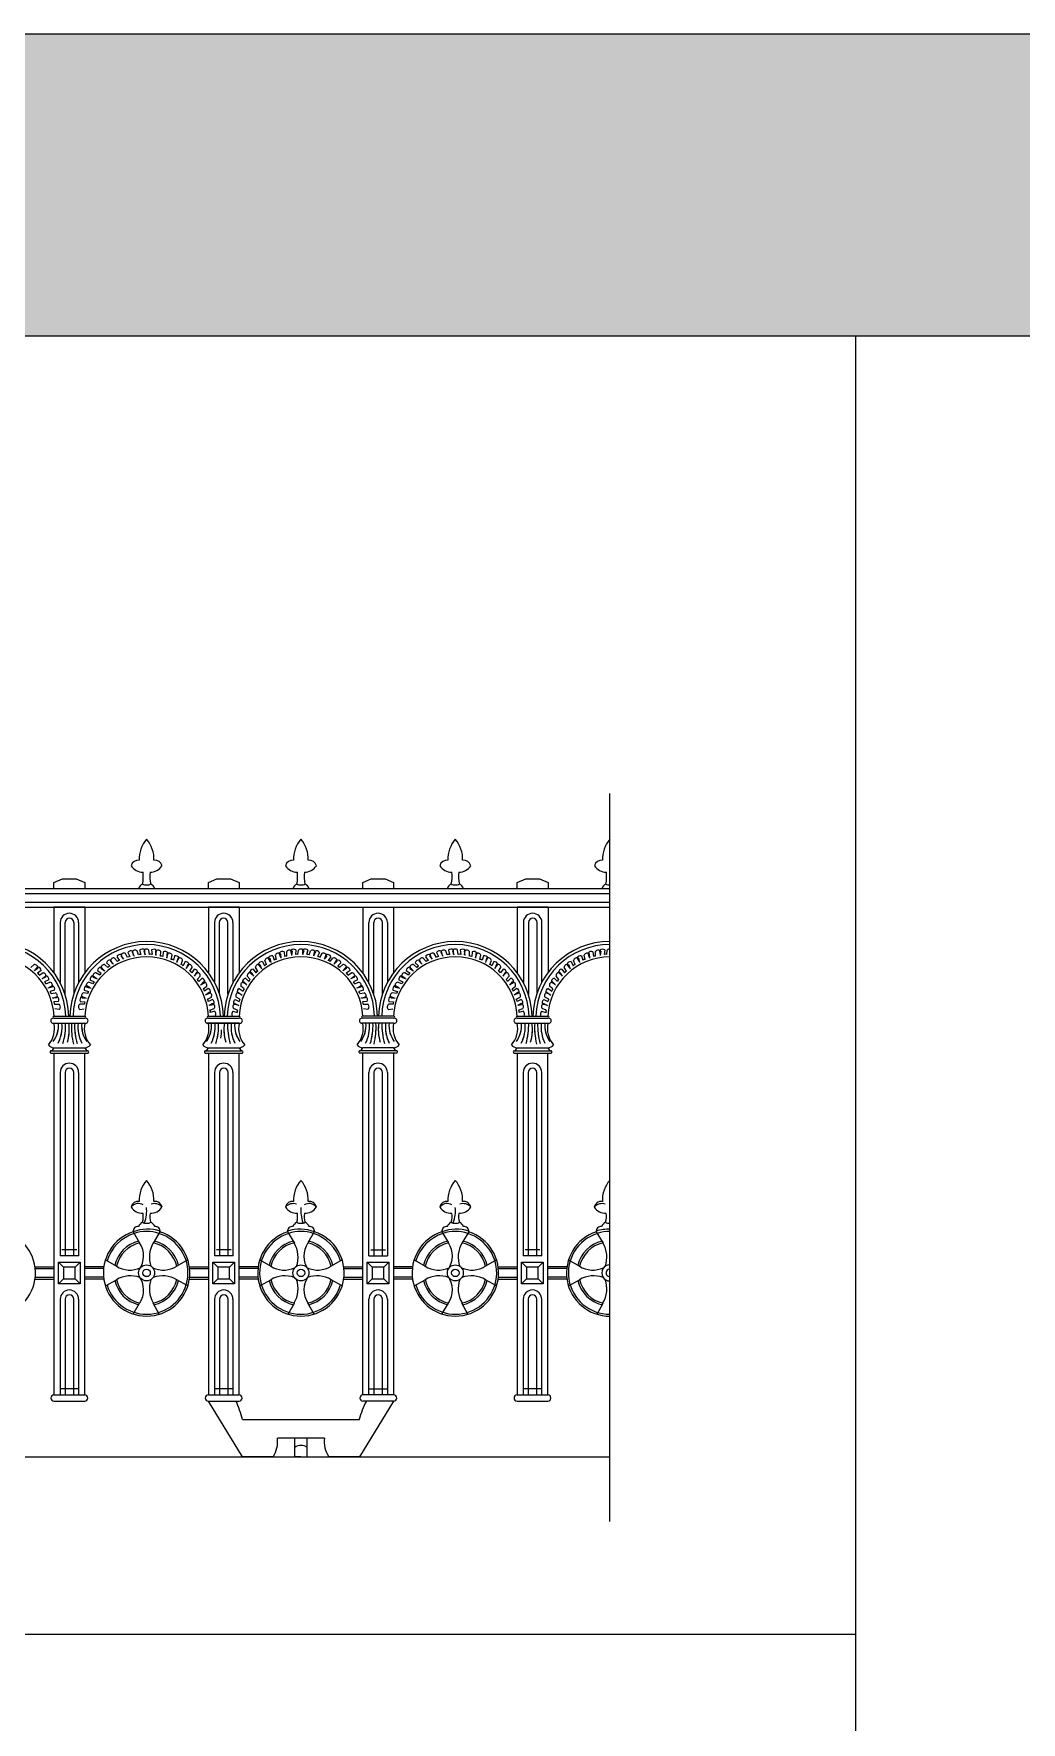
# Model space of a CAD drawing. Extents: x 12262 to 40734, y 30451 to 49613.
# Drawn here: x 33349 to 35748, y 45511 to 49613 of the extents above; entities that cross this region are included whole.
import ezdxf

# ---------------------------------------------------------------- set-up
doc = ezdxf.new("R2010")
doc.units = 0
doc.header["$LTSCALE"] = 0.85
doc.header["$MEASUREMENT"] = 0
doc.layers.get('0').update_dxf_attribs({"linetype": 'CONTINUOUS'})
doc.layers.add('www.cad-blocks.net', color=7, linetype='CONTINUOUS')

# ---------------------------------------------------------------- blocks, each defined once
blk = doc.blocks.new('A$C4E7D189E')
for p, q in [((1652.8, 0), (1652.8, 884.2)), ((977.5, 776.3), (987.9, 780.6)), ((987.9, 780.6), (1004.6, 780.6)), ((1004.6, 780.6), (1015, 776.3)), ((1165, 776.3), (1175.4, 780.6)), ((1175.4, 780.6), (1192.1, 780.6)), ((1192.1, 780.6), (1202.5, 776.3)), ((1352.5, 776.3), (1362.9, 780.6)), ((1362.9, 780.6), (1379.6, 780.6)), ((1379.6, 780.6), (1390, 776.3)), ((1540.1, 776.3), (1550.5, 780.6)), ((1550.5, 780.6), (1567.2, 780.6)), ((1567.2, 780.6), (1577.6, 776.3)), ((40, 768.8), (1652.8, 768.8)), ((40, 762.8), (1652.8, 762.8)), ((977.5, 768.8), (977.5, 776.3)), ((1015, 776.3), (1015, 768.8)), ((1165, 768.8), (1165, 776.3)), ((1202.5, 776.3), (1202.5, 768.8)), ((1352.5, 768.8), (1352.5, 776.3)), ((1390, 776.3), (1390, 768.8)), ((1540.1, 768.8), (1540.1, 776.3)), ((1577.6, 776.3), (1577.6, 768.8)), ((40, 752.3), (1652.8, 752.3)), ((40, 746.3), (1652.8, 746.3)), ((1015, 746.3), (977.5, 746.3)), ((977.5, 746.3), (977.5, 666.6)), ((1015, 746.3), (1015, 666.6)), ((1165, 746.3), (1202.5, 746.3)), ((1202.5, 746.3), (1165, 746.3)), ((1165, 746.3), (1165, 666.8)), ((1202.5, 746.3), (1202.5, 746.2)), ((1202.5, 746.2), (1202.5, 666.8)), ((1352.5, 746.3), (1352.5, 666.6)), ((1352.5, 746.3), (1390, 746.3)), ((1390, 746.3), (1390, 666.6)), ((1577.6, 746.3), (1540.1, 746.3)), ((1540.1, 746.3), (1540.1, 666.6)), ((1577.6, 746.3), (1577.6, 666.6)), ((985, 727.6), (985, 654.6)), ((991.1, 640.4), (991.1, 727.6)), ((1001.6, 727.6), (1001.6, 641.4)), ((1007.5, 654.6), (1007.5, 727.6)), ((1172.5, 727.6), (1172.5, 654.9)), ((1178.2, 727.6), (1178.2, 641.8)), ((1188.7, 640.4), (1188.7, 727.6)), ((1195, 654.6), (1195, 727.6)), ((1360, 654.6), (1360, 727.6)), ((1365.8, 640.4), (1365.8, 727.6)), ((1376.3, 727.6), (1376.3, 640)), ((1382.5, 727.6), (1382.5, 654.6)), ((1547.6, 727.6), (1547.6, 654.6)), ((1553.8, 727.6), (1553.8, 640)), ((1564.3, 640.4), (1564.3, 727.6)), ((1570.1, 654.6), (1570.1, 727.6)), ((1041.3, 678.7), (1045.3, 674.8)), ((1046, 680.5), (1049.9, 676.9)), ((1049, 677.6), (1046.3, 682.3)), ((1054.5, 680.2), (1051.1, 684.3)), ((1053.8, 686.1), (1057, 681.6)), ((1058.7, 687.1), (1061.9, 682.9)), ((1061.2, 683.7), (1059.3, 688.8)), ((1067, 685.3), (1064.4, 690)), ((1067.3, 691.3), (1069.7, 686.2)), ((1072.3, 691.4), (1074.7, 686.7)), ((1074.2, 687.6), (1073.2, 692.9)), ((1080.2, 688.2), (1078.4, 693.2)), ((1081.5, 694), (1083, 688.6)), ((1086.5, 693.3), (1088.1, 688.2)), ((1087.7, 689.2), (1087.7, 694.6)), ((1093.6, 688.7), (1092.8, 694)), ((1096, 694.3), (1096.6, 688.7)), ((1100.8, 692.6), (1101.4, 687.4)), ((1101.2, 688.4), (1102.2, 693.8)), ((1107, 686.9), (1107.1, 692.3)), ((1110.3, 692), (1109.9, 686.4)), ((1114.4, 685.3), (1116.3, 690.4)), ((1114.7, 689.5), (1114.5, 684.2)), ((1119.9, 682.8), (1120.9, 688.1)), ((1124, 687.2), (1122.6, 681.8)), ((1127.9, 684.1), (1126.8, 678.9)), ((1126.9, 680), (1129.6, 684.7)), ((1131.9, 676.6), (1133.8, 681.5)), ((1136.7, 680.2), (1134.4, 675.1)), ((1230.8, 680.2), (1233.1, 675.1)), ((1235.6, 676.6), (1233.7, 681.5)), ((1240.5, 680), (1237.8, 684.7)), ((1239.5, 684.1), (1240.7, 678.9)), ((1243.4, 687.2), (1244.8, 681.8)), ((1247.6, 682.8), (1246.5, 688.1)), ((1253, 685.3), (1251.2, 690.4)), ((1252.7, 689.5), (1253, 684.2)), ((1257.1, 692), (1257.6, 686.4)), ((1260.4, 686.9), (1260.3, 692.3)), ((1266.2, 688.4), (1265.3, 693.8)), ((1266.7, 692.6), (1266, 687.4)), ((1271.4, 694.3), (1270.9, 688.7)), ((1273.8, 688.7), (1274.6, 694)), ((1280.9, 693.3), (1279.4, 688.2)), ((1279.8, 689.2), (1279.8, 694.6)), ((1285.9, 694), (1284.4, 688.6)), ((1287.3, 688.2), (1289, 693.2)), ((1295.1, 691.4), (1292.7, 686.7)), ((1293.3, 687.6), (1294.2, 692.9)), ((1300.2, 691.3), (1297.7, 686.2)), ((1300.5, 685.3), (1303.1, 690)), ((1308.8, 687.1), (1305.6, 682.9)), ((1306.3, 683.7), (1308.1, 688.8)), ((1313.7, 686.1), (1310.4, 681.6)), ((1313, 680.2), (1316.3, 684.3)), ((1321.4, 680.5), (1317.6, 676.9)), ((1318.4, 677.6), (1321.1, 682.3)), ((1326.1, 678.7), (1322.1, 674.8)), ((1416.3, 678.7), (1420.3, 674.8)), ((1421, 680.5), (1424.9, 676.9)), ((1424, 677.6), (1421.3, 682.3)), ((1429.5, 680.2), (1426.1, 684.3)), ((1428.8, 686.1), (1432, 681.6)), ((1433.7, 687.1), (1436.9, 682.9)), ((1436.2, 683.7), (1434.3, 688.8)), ((1442, 685.3), (1439.4, 690)), ((1442.3, 691.3), (1444.7, 686.2)), ((1447.3, 691.4), (1449.7, 686.7)), ((1449.2, 687.6), (1448.2, 692.9)), ((1455.1, 688.2), (1453.4, 693.2)), ((1456.5, 694), (1458, 688.6)), ((1461.5, 693.3), (1463.1, 688.2)), ((1462.7, 689.2), (1462.7, 694.6)), ((1468.6, 688.7), (1467.8, 694)), ((1471, 694.3), (1471.5, 688.7)), ((1475.8, 692.6), (1476.4, 687.4)), ((1476.2, 688.4), (1477.1, 693.8)), ((1482, 686.9), (1482.1, 692.3)), ((1485.3, 692), (1484.9, 686.4)), ((1489.4, 685.3), (1491.3, 690.4)), ((1489.7, 689.5), (1489.5, 684.2)), ((1494.9, 682.8), (1495.9, 688.1)), ((1499, 687.2), (1497.6, 681.8)), ((1502.9, 684.1), (1501.8, 678.9)), ((1501.9, 680), (1504.6, 684.7)), ((1506.9, 676.6), (1508.8, 681.5)), ((1511.7, 680.2), (1509.4, 675.1)), ((1605.8, 680.2), (1608.1, 675.1)), ((1610.6, 676.6), (1608.7, 681.5)), ((1615.5, 680), (1612.8, 684.7)), ((1614.5, 684.1), (1615.7, 678.9)), ((1618.4, 687.2), (1619.8, 681.8)), ((1622.5, 682.8), (1621.5, 688.1)), ((1628, 685.3), (1626.2, 690.4)), ((1627.7, 689.5), (1628, 684.2)), ((1632.1, 692), (1632.6, 686.4)), ((1635.4, 686.9), (1635.3, 692.3)), ((1641.2, 688.4), (1640.3, 693.8)), ((1641.7, 692.6), (1641, 687.4)), ((1646.4, 694.3), (1645.9, 688.7)), ((1648.8, 688.7), (1649.6, 694)), ((949.4, 672.9), (953.4, 676.4)), ((957.8, 671.8), (953.3, 668.9)), ((954.3, 669.5), (957.8, 673.6)), ((962.1, 669.2), (957.5, 666)), ((959.4, 663.8), (964, 666.6)), ((967.4, 661.3), (962.6, 659.2)), ((963.6, 659.6), (967.7, 663)), ((971.2, 658), (966.1, 655.6)), ((1021.2, 658), (1026.3, 655.6)), ((1028.9, 659.6), (1024.7, 663)), ((1025, 661.3), (1029.9, 659.2)), ((1033.1, 663.8), (1028.5, 666.6)), ((1030.4, 669.2), (1035, 666)), ((1038.2, 669.5), (1034.7, 673.6)), ((1034.7, 671.8), (1039.1, 668.9)), ((1043.1, 672.9), (1039, 676.4)), ((1140, 676.4), (1137.9, 671.5)), ((1138.3, 672.5), (1141.7, 676.7)), ((1142.6, 668.3), (1145.3, 672.9)), ((1147.9, 671), (1144.8, 666.4)), ((1150.5, 666.7), (1147.7, 662.3)), ((1148.2, 663.2), (1152.3, 666.7)), ((1151.6, 658.3), (1155.2, 662.4)), ((1157.4, 660.1), (1153.5, 656.1)), ((1210, 660.1), (1214, 656.1)), ((1215.8, 658.3), (1212.3, 662.4)), ((1219.3, 663.2), (1215.1, 666.7)), ((1216.9, 666.7), (1219.8, 662.3)), ((1219.5, 671), (1222.7, 666.4)), ((1224.9, 668.3), (1222.1, 672.9)), ((1229.2, 672.5), (1225.7, 676.7)), ((1227.5, 676.4), (1229.5, 671.5)), ((1324.4, 672.9), (1328.4, 676.4)), ((1332.8, 671.8), (1328.3, 668.9)), ((1329.3, 669.5), (1332.8, 673.6)), ((1337.1, 669.2), (1332.5, 666)), ((1334.4, 663.8), (1338.9, 666.6)), ((1342.4, 661.3), (1337.6, 659.2)), ((1338.6, 659.6), (1342.7, 663)), ((1346.2, 658), (1341.1, 655.6)), ((1396.2, 658), (1401.3, 655.6)), ((1403.9, 659.6), (1399.7, 663)), ((1400, 661.3), (1404.9, 659.2)), ((1408.1, 663.8), (1403.5, 666.6)), ((1405.4, 669.2), (1410, 666)), ((1413.2, 669.5), (1409.7, 673.6)), ((1409.7, 671.8), (1414.1, 668.9)), ((1418.1, 672.9), (1414, 676.4)), ((1515, 676.4), (1512.9, 671.5)), ((1513.3, 672.5), (1516.7, 676.7)), ((1517.5, 668.3), (1520.3, 672.9)), ((1522.9, 671), (1519.7, 666.4)), ((1525.5, 666.7), (1522.6, 662.3)), ((1523.2, 663.2), (1527.3, 666.7)), ((1526.6, 658.3), (1530.2, 662.4)), ((1532.4, 660.1), (1528.5, 656.1)), ((1585, 660.1), (1589, 656.1)), ((1590.8, 658.3), (1587.3, 662.4)), ((1594.3, 663.2), (1590.1, 666.7)), ((1591.9, 666.7), (1594.8, 662.3)), ((1594.5, 671), (1597.7, 666.4)), ((1599.9, 668.3), (1597.1, 672.9)), ((1604.2, 672.5), (1600.7, 676.7)), ((1602.5, 676.4), (1604.5, 671.5)), ((967.6, 653.1), (972.6, 655.1)), ((975.1, 649.2), (970, 648)), ((971, 648.2), (975.7, 650.9)), ((978.3, 645.3), (972.9, 643.9)), ((973.9, 641.2), (979.1, 642.2)), ((980.6, 636), (975.3, 635.8)), ((976.4, 635.7), (981.5, 637.6)), ((1016.1, 635.7), (1011, 637.6)), ((1011.9, 636), (1017.1, 635.8)), ((1018.6, 641.2), (1013.3, 642.2)), ((1014.2, 645.3), (1019.6, 643.9)), ((1021.4, 648.2), (1016.7, 650.9)), ((1017.3, 649.2), (1022.5, 648)), ((1024.8, 653.1), (1019.8, 655.1)), ((1159.2, 655.4), (1155.6, 651.5)), ((1156.3, 652.4), (1161, 655.1)), ((1158.9, 646.9), (1163, 650.3)), ((1164.9, 647.6), (1160.3, 644.4)), ((1165.8, 642.7), (1161.6, 639.5)), ((1162.4, 640.2), (1167.5, 642.1)), ((1164, 634.4), (1168.7, 637)), ((1203.4, 634.4), (1198.8, 637)), ((1205, 640.2), (1200, 642.1)), ((1201.6, 642.7), (1205.9, 639.5)), ((1202.6, 647.6), (1207.2, 644.4)), ((1208.6, 646.9), (1204.4, 650.3)), ((1211.2, 652.4), (1206.5, 655.1)), ((1208.2, 655.4), (1211.8, 651.5)), ((1342.6, 653.1), (1347.6, 655.1)), ((1350.1, 649.2), (1345, 648)), ((1346, 648.2), (1350.7, 650.9)), ((1353.3, 645.3), (1347.9, 643.9)), ((1348.9, 641.2), (1354.1, 642.2)), ((1355.6, 636), (1350.3, 635.8)), ((1351.4, 635.7), (1356.5, 637.6)), ((1391.1, 635.7), (1386, 637.6)), ((1386.9, 636), (1392.1, 635.8)), ((1393.6, 641.2), (1388.3, 642.2)), ((1389.2, 645.3), (1394.6, 643.9)), ((1396.4, 648.2), (1391.7, 650.9)), ((1392.3, 649.2), (1397.5, 648)), ((1399.8, 653.1), (1394.8, 655.1)), ((1534.2, 655.4), (1530.6, 651.5)), ((1531.3, 652.4), (1536, 655.1)), ((1533.9, 646.9), (1538, 650.3)), ((1539.8, 647.6), (1535.3, 644.4)), ((1540.8, 642.7), (1536.6, 639.5)), ((1537.4, 640.2), (1542.5, 642.1)), ((1539, 634.4), (1543.7, 637)), ((1578.4, 634.4), (1573.8, 637)), ((1580, 640.2), (1575, 642.1)), ((1576.6, 642.7), (1580.8, 639.5)), ((1577.6, 647.6), (1582.2, 644.4)), ((1583.6, 646.9), (1579.4, 650.3)), ((1586.1, 652.4), (1581.5, 655.1)), ((1583.2, 655.4), (1586.8, 651.5)), ((983, 631.6), (977.4, 631.2)), ((978, 628.3), (983.3, 628.4)), ((983.7, 622.1), (978.4, 622.7)), ((1008.8, 622.1), (1014, 622.7)), ((1014.5, 628.3), (1009.1, 628.4)), ((1009.4, 631.6), (1015, 631.2)), ((1170, 634.1), (1165, 631.7)), ((1170.1, 629.1), (1165.4, 626.6)), ((1166.3, 627.2), (1171.7, 628.2)), ((1166.9, 621.2), (1172, 623)), ((1172.8, 619.9), (1167.4, 618.4)), ((1194.7, 619.9), (1200.1, 618.4)), ((1200.6, 621.2), (1195.5, 623)), ((1201.1, 627.2), (1195.8, 628.2)), ((1197.3, 629.1), (1202, 626.6)), ((1197.4, 634.1), (1202.5, 631.7)), ((1358, 631.6), (1352.4, 631.2)), ((1353, 628.3), (1358.3, 628.4)), ((1358.7, 622.1), (1353.4, 622.7)), ((1383.8, 622.1), (1389, 622.7)), ((1389.5, 628.3), (1384.1, 628.4)), ((1384.4, 631.6), (1390, 631.2)), ((1545, 634.1), (1540, 631.7)), ((1545.1, 629.1), (1540.4, 626.6)), ((1541.3, 627.2), (1546.6, 628.2)), ((1541.9, 621.2), (1546.9, 623)), ((1547.8, 619.9), (1542.3, 618.4)), ((1569.7, 619.9), (1575.1, 618.4)), ((1575.5, 621.2), (1570.5, 623)), ((1576.1, 627.2), (1570.8, 628.2)), ((1572.3, 629.1), (1577, 626.6)), ((1572.4, 634.1), (1577.5, 631.7)), ((977.5, 614), (1015, 614)), ((977.5, 611.3), (1015, 611.3)), ((977.5, 605.3), (1016.6, 605.3)), ((1202.5, 605.3), (1163.4, 605.3)), ((1165, 614), (1202.5, 614)), ((1165, 611.3), (1202.5, 611.3)), ((1165, 605.3), (1202.5, 605.3)), ((1390, 605.3), (1350.9, 605.3)), ((1390, 614), (1352.5, 614)), ((1390, 611.3), (1352.5, 611.3)), ((1540, 614), (1577.5, 614)), ((1540, 611.3), (1577.5, 611.3)), ((1540, 605.3), (1579, 605.3)), ((977.5, 575.3), (1015, 575.3)), ((1165, 575.3), (1202.5, 575.3)), ((1390, 575.3), (1352.5, 575.3)), ((1540, 575.3), (1577.5, 575.3)), ((973.5, 571.9), (1019, 571.9)), ((973.6, 569), (1018.9, 569)), ((973.6, 569), (977.5, 569)), ((977.5, 569), (977.5, 153.8)), ((1015, 153.8), (1015, 569)), ((1015, 569), (1018.9, 569)), ((1161, 571.9), (1206.5, 571.9)), ((1161.1, 569), (1206.4, 569)), ((1161.1, 569), (1165, 569)), ((1165, 569), (1165, 153.8)), ((1202.5, 153.8), (1202.5, 569)), ((1202.5, 569), (1206.4, 569)), ((1394, 571.9), (1348.5, 571.9)), ((1393.9, 569), (1348.6, 569)), ((1352.5, 569), (1348.6, 569)), ((1352.5, 153.8), (1352.5, 569)), ((1390, 569), (1390, 153.8)), ((1393.9, 569), (1390, 569)), ((1536, 571.9), (1581.5, 571.9)), ((1536.1, 569), (1581.4, 569)), ((1536.1, 569), (1540, 569)), ((1540, 569), (1540, 153.8)), ((1577.5, 153.8), (1577.5, 569)), ((1577.5, 569), (1581.4, 569)), ((985, 545.5), (985, 322.6)), ((991, 545.5), (991, 322.6)), ((1001.5, 322.6), (1001.5, 545.5)), ((1007.5, 322.6), (1007.5, 545.5)), ((1172.5, 545.5), (1172.5, 322.6)), ((1178.5, 545.5), (1178.5, 322.6)), ((1189, 322.6), (1189, 545.5)), ((1195, 322.6), (1195, 545.5)), ((1360, 322.6), (1360, 545.5)), ((1366, 545.5), (1366, 322.6)), ((1376.5, 322.6), (1376.5, 545.5)), ((1382.5, 545.5), (1382.5, 322.6)), ((1547.5, 545.5), (1547.5, 322.6)), ((1553.5, 545.5), (1553.5, 322.6)), ((1564, 322.6), (1564, 545.5)), ((1570, 322.6), (1570, 545.5)), ((1073.7, 351.9), (1081.5, 338.5)), ((1106.2, 351.9), (1097.9, 338)), ((1261.2, 351.9), (1269.6, 338)), ((1293.7, 351.9), (1285.9, 338.5)), ((1448.7, 351.9), (1456.5, 338.5)), ((1481.2, 351.9), (1472.9, 338)), ((1636.2, 351.9), (1644.6, 338)), ((1005.2, 330.1), (987.2, 330.1)), ((1192.7, 330.1), (1174.7, 330.1)), ((1362.2, 330.1), (1380.2, 330.1)), ((1567.7, 330.1), (1549.7, 330.1)), ((955, 309.5), (977.5, 309.5)), ((989, 309.1), (983, 315.1)), ((983, 288.8), (983, 315.1)), ((983, 315.1), (1009.2, 315.1)), ((1007.5, 322.6), (985, 322.6)), ((1003.2, 309.1), (989, 309.1)), ((989, 309.1), (989, 294.8)), ((1003.2, 309.1), (1009.2, 315.1)), ((1003.2, 294.8), (1003.2, 309.1)), ((1009.2, 315.1), (1009.2, 288.8)), ((1037.5, 309.5), (1015, 309.5)), ((1039.9, 317.8), (1053.4, 310.1)), ((1140, 317.8), (1126.6, 310.1)), ((1142.5, 309.5), (1165, 309.5)), ((1176.4, 309.1), (1170.4, 315.1)), ((1170.4, 288.8), (1170.4, 315.1)), ((1170.4, 315.1), (1196.7, 315.1)), ((1195, 322.6), (1172.5, 322.6)), ((1190.7, 309.1), (1176.4, 309.1)), ((1176.4, 309.1), (1176.4, 294.8)), ((1190.7, 309.1), (1196.7, 315.1)), ((1190.7, 294.8), (1190.7, 309.1)), ((1196.7, 315.1), (1196.7, 288.8)), ((1225, 309.5), (1202.5, 309.5)), ((1227.4, 317.8), (1240.9, 310.1)), ((1327.5, 317.8), (1314.1, 310.1)), ((1330, 309.5), (1352.5, 309.5)), ((1363.9, 309.1), (1357.9, 315.1)), ((1357.9, 288.8), (1357.9, 315.1)), ((1357.9, 315.1), (1384.2, 315.1)), ((1360, 322.6), (1382.5, 322.6)), ((1378.2, 309.1), (1363.9, 309.1)), ((1363.9, 309.1), (1363.9, 294.8)), ((1378.2, 309.1), (1384.2, 315.1)), ((1378.2, 294.8), (1378.2, 309.1)), ((1384.2, 315.1), (1384.2, 288.8)), ((1412.5, 309.5), (1390, 309.5)), ((1414.9, 317.8), (1428.4, 310.1)), ((1515, 317.8), (1501.6, 310.1)), ((1517.5, 309.5), (1540, 309.5)), ((1551.4, 309.1), (1545.4, 315.1)), ((1545.4, 288.8), (1545.4, 315.1)), ((1545.4, 315.1), (1571.7, 315.1)), ((1570, 322.6), (1547.5, 322.6)), ((1565.7, 309.1), (1551.4, 309.1)), ((1551.4, 309.1), (1551.4, 294.8)), ((1565.7, 309.1), (1571.7, 315.1)), ((1565.7, 294.8), (1565.7, 309.1)), ((1571.7, 315.1), (1571.7, 288.8)), ((1600, 309.5), (1577.5, 309.5)), ((1602.4, 317.8), (1615.9, 310.1)), ((955, 307.2), (977.5, 307.2)), ((955, 296.7), (977.5, 296.7)), ((955, 294.5), (977.5, 294.5)), ((989, 294.8), (983, 288.8)), ((1009.2, 288.8), (983, 288.8)), ((989, 294.8), (1003.2, 294.8)), ((1003.2, 294.8), (1009.2, 288.8)), ((1037.5, 307.2), (1015, 307.2)), ((1037.5, 296.7), (1015, 296.7)), ((1037.5, 294.5), (1015, 294.5)), ((1039.9, 286.2), (1053.4, 293.8)), ((1140, 286.2), (1126.6, 293.8)), ((1142.5, 307.2), (1165, 307.2)), ((1142.5, 296.7), (1165, 296.7)), ((1142.5, 294.5), (1165, 294.5)), ((1176.4, 294.8), (1170.4, 288.8)), ((1196.7, 288.8), (1170.4, 288.8)), ((1176.4, 294.8), (1190.7, 294.8)), ((1190.7, 294.8), (1196.7, 288.8)), ((1225, 307.2), (1202.5, 307.2)), ((1225, 296.7), (1202.5, 296.7)), ((1225, 294.5), (1202.5, 294.5)), ((1227.4, 286.2), (1240.9, 293.8)), ((1327.5, 286.2), (1314.1, 293.8)), ((1330, 307.2), (1352.5, 307.2)), ((1330, 296.7), (1352.5, 296.7)), ((1330, 294.5), (1352.5, 294.5)), ((1363.9, 294.8), (1357.9, 288.8)), ((1384.2, 288.8), (1357.9, 288.8)), ((1363.9, 294.8), (1378.2, 294.8)), ((1378.2, 294.8), (1384.2, 288.8)), ((1412.5, 307.2), (1390, 307.2)), ((1412.5, 296.7), (1390, 296.7)), ((1412.5, 294.5), (1390, 294.5)), ((1414.9, 286.2), (1428.4, 293.8)), ((1515, 286.2), (1501.6, 293.8)), ((1517.5, 307.2), (1540, 307.2)), ((1517.5, 296.7), (1540, 296.7)), ((1517.5, 294.5), (1540, 294.5)), ((1551.4, 294.8), (1545.4, 288.8)), ((1571.7, 288.8), (1545.4, 288.8)), ((1551.4, 294.8), (1565.7, 294.8)), ((1565.7, 294.8), (1571.7, 288.8)), ((1600, 307.2), (1577.5, 307.2)), ((1600, 296.7), (1577.5, 296.7)), ((1600, 294.5), (1577.5, 294.5)), ((1602.4, 286.2), (1615.9, 293.8)), ((985, 270.1), (985, 153.8)), ((991, 270.1), (991, 153.8)), ((1001.5, 153.8), (1001.5, 270.1)), ((1007.5, 153.8), (1007.5, 270.1)), ((1172.5, 270.1), (1172.5, 153.8)), ((1178.5, 270.1), (1178.5, 153.8)), ((1189, 153.8), (1189, 270.1)), ((1195, 153.8), (1195, 270.1)), ((1360, 153.8), (1360, 270.1)), ((1366, 270.1), (1366, 153.8)), ((1376.5, 153.8), (1376.5, 270.1)), ((1382.5, 270.1), (1382.5, 153.8)), ((1547.5, 270.1), (1547.5, 153.8)), ((1553.5, 270.1), (1553.5, 153.8)), ((1564, 153.8), (1564, 270.1)), ((1570, 153.8), (1570, 270.1)), ((1073.7, 252), (1081.5, 265.4)), ((1105.3, 251.8), (1097.8, 265.3)), ((1262.1, 251.8), (1269.7, 265.3)), ((1293.7, 252), (1285.9, 265.4)), ((1448.7, 252), (1456.5, 265.4)), ((1480.3, 251.8), (1472.8, 265.3)), ((1637.1, 251.8), (1644.6, 265.3)), ((977.5, 153.8), (1015, 153.8)), ((977.5, 146.3), (1015, 146.3)), ((1007.5, 161.3), (985, 161.3)), ((1165, 153.8), (1202.5, 153.8)), ((1165, 146.3), (1202.5, 146.3)), ((1206.3, 78.8), (1165, 146.3)), ((1195, 161.3), (1172.5, 161.3)), ((1390, 146.3), (1348.7, 78.8)), ((1390, 153.8), (1352.5, 153.8)), ((1390, 146.3), (1352.5, 146.3)), ((1360, 161.3), (1382.5, 161.3)), ((1540, 153.8), (1577.5, 153.8)), ((1540, 146.3), (1577.5, 146.3)), ((1570, 161.3), (1547.5, 161.3)), ((1206.5, 123.8), (1348.4, 123.8)), ((1306.1, 101.3), (1248.8, 101.3)), ((1270, 78.8), (1270, 101.3)), ((1285, 78.8), (1285, 101.3)), ((0, 78.8), (1652.8, 78.8)), ((1243.8, 78.8), (1206.3, 78.8)), ((1277.5, 78.8), (1270, 78.8)), ((1277.5, 78.8), (1285, 78.8)), ((1348.7, 78.8), (1311.2, 78.8))]:
    blk.add_line(p, q)
for centre, radius in [((1090, 302), 9.69), ((1277.5, 302), 9.69), ((1465, 302), 9.69), ((1090, 302), 4.5), ((1277.5, 302), 4.5), ((1465, 302), 4.5)]:
    blk.add_circle(centre, radius)
for centre, radius, start, end in [((1117.9, 804.7), 36.9, 139.1845, 182.3983), ((1062.1, 804.7), 36.9, 357.6017, 40.8155), ((1305.4, 804.7), 36.9, 139.1845, 182.3983), ((1249.5, 804.7), 36.9, 357.6017, 40.8155), ((1492.9, 804.7), 36.9, 139.1845, 182.3983), ((1437, 804.7), 36.9, 357.6017, 40.8155), ((1680.7, 804.7), 36.9, 139.1845, 182.3983), ((1079.7, 794.6), 8.69, 81.1868, 167.2585), ((1100.3, 794.6), 8.69, 12.7415, 98.8132), ((1267.2, 794.6), 8.69, 81.1868, 167.2585), ((1287.7, 794.6), 8.69, 12.7415, 98.8132), ((1454.7, 794.6), 8.69, 81.1868, 167.2585), ((1475.2, 794.6), 8.69, 12.7415, 98.8132), ((1642.5, 794.6), 8.69, 81.1868, 167.2585), ((1085.1, 805.1), 16.3, 211.7235, 272.0358), ((1042.7, 783.5), 43.3, 347.7652, 6.9302), ((1137.3, 783.5), 43.3, 173.0698, 192.2348), ((1094.8, 805.1), 16.3, 267.9642, 328.2765), ((1272.6, 805.1), 16.3, 211.7235, 272.0358), ((1230.2, 783.5), 43.3, 347.7652, 6.9302), ((1324.7, 783.5), 43.3, 173.0698, 192.2348), ((1282.3, 805.1), 16.3, 267.9642, 328.2765), ((1460.1, 805.1), 16.3, 211.7235, 272.0358), ((1417.7, 783.5), 43.3, 347.7652, 6.9302), ((1512.2, 783.5), 43.3, 173.0698, 192.2348), ((1469.8, 805.1), 16.3, 267.9642, 328.2765), ((1647.9, 805.1), 16.3, 211.7235, 272.0358), ((1605.5, 783.5), 43.3, 347.7652, 6.9302), ((1089.8, 765.2), 10.3, 117.182, 159.1309), ((1088.7, 779.1), 5.94, 232.6219, 282.9973), ((1091.3, 779.1), 5.94, 257.0027, 307.3781), ((1090.2, 765.2), 10.3, 20.8691, 62.818), ((1277.3, 765.2), 10.3, 117.182, 159.1309), ((1276.1, 779.1), 5.94, 232.6219, 282.9973), ((1278.8, 779.1), 5.94, 257.0027, 307.3781), ((1277.7, 765.2), 10.3, 20.8691, 62.818), ((1464.8, 765.2), 10.3, 117.182, 159.1309), ((1463.6, 779.1), 5.94, 232.6219, 282.9973), ((1466.3, 779.1), 5.94, 257.0027, 307.3781), ((1465.2, 765.2), 10.3, 20.8691, 62.818), ((1652.6, 765.2), 10.3, 117.182, 159.1309), ((1651.4, 779.1), 5.94, 232.6219, 282.9973), ((996.2, 727.6), 11.2, 0, 180), ((1183.7, 727.6), 11.2, 0, 180), ((1371.2, 727.6), 11.2, 0, 180), ((1558.9, 727.6), 11.2, 0, 180), ((996.4, 727.6), 5.25, 0, 180), ((1183.4, 727.6), 5.25, 0, 180), ((1371.1, 727.6), 5.25, 0, 180), ((1559, 727.6), 5.25, 0, 180), ((902.4, 611.3), 93.2, 1.6116, 178.3884), ((902.4, 611.3), 89.5, 1.6791, 178.3209), ((1090.1, 611.3), 93.2, 1.6116, 178.3884), ((1090.1, 611.3), 89.5, 1.6791, 178.3209), ((1277.4, 611.3), 93.2, 1.6116, 178.3884), ((1277.4, 611.3), 89.5, 1.6791, 178.3209), ((1465, 611.3), 93.2, 1.6116, 178.3884), ((1465, 611.3), 89.5, 1.6791, 178.3209), ((1652.4, 611.3), 93.2, 89.7597, 178.3884), ((1652.4, 611.3), 89.5, 89.7497, 178.3209), ((902.5, 610.7), 75.1, 2.4568, 177.5432), ((1090, 610.7), 75.1, 2.4568, 177.5432), ((1046.1, 677.3), 4.94, 86.8214, 163.8932), ((1049.9, 680.7), 3.85, 71.0523, 182.5251), ((1058.2, 684), 4.94, 76.8214, 153.8932), ((1057.6, 677.6), 4.06, 98.0694, 140.1006), ((1062.5, 686.6), 3.85, 61.0523, 172.5251), ((1069.6, 682.2), 4.06, 88.0694, 130.1006), ((1071.3, 688.4), 4.94, 66.8214, 143.8932), ((1076, 690.2), 3.85, 51.0523, 162.5251), ((1082.2, 684.7), 4.06, 78.0694, 120.1006), ((1085, 690.5), 4.94, 56.8214, 133.8932), ((1089.9, 691.5), 3.85, 41.0523, 152.5251), ((1095, 684.9), 4.06, 68.0694, 110.1006), ((1098.8, 690.2), 4.94, 46.8214, 123.8932), ((1103.8, 690.3), 3.85, 31.0523, 142.5251), ((1107.7, 682.9), 4.06, 58.0694, 100.1006), ((1112.3, 687.5), 4.94, 36.8214, 113.8932), ((1117.3, 686.7), 3.85, 21.0523, 132.5251), ((1119.9, 678.8), 4.06, 48.0694, 90.1006), ((1125.2, 682.4), 4.94, 26.8214, 103.8932), ((1130, 680.8), 3.85, 11.0523, 122.5251), ((1137, 675.2), 4.94, 16.8214, 93.8932), ((1277.5, 610.7), 75.1, 2.4568, 177.5432), ((1230.4, 675.2), 4.94, 86.1068, 163.1786), ((1237.4, 680.8), 3.85, 57.4749, 168.9477), ((1242.2, 682.4), 4.94, 76.1068, 153.1786), ((1247.5, 678.8), 4.06, 89.8994, 131.9306), ((1250.1, 686.7), 3.85, 47.4749, 158.9477), ((1255.1, 687.5), 4.94, 66.1068, 143.1786), ((1259.7, 682.9), 4.06, 79.8994, 121.9306), ((1263.6, 690.3), 3.85, 37.4749, 148.9477), ((1268.7, 690.2), 4.94, 56.1068, 133.1786), ((1272.4, 684.9), 4.06, 69.8994, 111.9306), ((1277.5, 691.5), 3.85, 27.4749, 138.9477), ((1282.5, 690.5), 4.94, 46.1068, 123.1786), ((1285.3, 684.7), 4.06, 59.8994, 101.9306), ((1291.4, 690.2), 3.85, 17.4749, 128.9477), ((1296.2, 688.4), 4.94, 36.1068, 113.1786), ((1297.9, 682.2), 4.06, 49.8994, 91.9306), ((1304.9, 686.6), 3.85, 7.4749, 118.9477), ((1309.3, 684), 4.94, 26.1068, 103.1786), ((1309.9, 677.6), 4.06, 39.8994, 81.9306), ((1317.6, 680.7), 3.85, 357.4749, 108.9477), ((1321.4, 677.3), 4.94, 16.1068, 93.1786), ((1465, 610.7), 75.1, 2.4568, 177.5432), ((1421.1, 677.3), 4.94, 86.8214, 163.8932), ((1424.9, 680.7), 3.85, 71.0523, 182.5251), ((1433.2, 684), 4.94, 76.8214, 153.8932), ((1432.6, 677.6), 4.06, 98.0694, 140.1006), ((1437.5, 686.6), 3.85, 61.0523, 172.5251), ((1444.6, 682.2), 4.06, 88.0694, 130.1006), ((1446.3, 688.4), 4.94, 66.8214, 143.8932), ((1451, 690.2), 3.85, 51.0523, 162.5251), ((1457.2, 684.7), 4.06, 78.0694, 120.1006), ((1459.9, 690.5), 4.94, 56.8214, 133.8932), ((1464.9, 691.5), 3.85, 41.0523, 152.5251), ((1470, 684.9), 4.06, 68.0694, 110.1006), ((1473.8, 690.2), 4.94, 46.8214, 123.8932), ((1478.8, 690.3), 3.85, 31.0523, 142.5251), ((1482.7, 682.9), 4.06, 58.0694, 100.1006), ((1487.3, 687.5), 4.94, 36.8214, 113.8932), ((1492.3, 686.7), 3.85, 21.0523, 132.5251), ((1494.9, 678.8), 4.06, 48.0694, 90.1006), ((1500.2, 682.4), 4.94, 26.8214, 103.8932), ((1505, 680.8), 3.85, 11.0523, 122.5251), ((1512, 675.2), 4.94, 16.8214, 93.8932), ((1652.5, 610.7), 75.1, 89.7598, 177.5432), ((1605.4, 675.2), 4.94, 86.1068, 163.1786), ((1612.4, 680.8), 3.85, 57.4749, 168.9477), ((1617.2, 682.4), 4.94, 76.1068, 153.1786), ((1622.5, 678.8), 4.06, 89.8994, 131.9306), ((1625.1, 686.7), 3.85, 47.4749, 158.9477), ((1630.1, 687.5), 4.94, 66.1068, 143.1786), ((1634.7, 682.9), 4.06, 79.8994, 121.9306), ((1638.6, 690.3), 3.85, 37.4749, 148.9477), ((1643.7, 690.2), 4.94, 56.1068, 133.1786), ((1647.4, 684.9), 4.06, 69.8994, 111.9306), ((1652.5, 691.5), 3.85, 86.2182, 138.9477), ((954, 672.6), 3.85, 347.4749, 98.9477), ((955.6, 662.5), 4.06, 19.8994, 61.9306), ((957.2, 668.7), 4.94, 6.1068, 83.1786), ((963.9, 662.7), 3.85, 337.4749, 88.9477), ((966.3, 658.3), 4.94, 356.1068, 73.1786), ((1026.2, 658.3), 4.94, 106.8214, 183.8932), ((1028.6, 662.7), 3.85, 91.0523, 202.5251), ((1035.3, 668.7), 4.94, 96.8214, 173.8932), ((1036.9, 662.5), 4.06, 118.0694, 160.1006), ((1038.4, 672.6), 3.85, 81.0523, 192.5251), ((1046.6, 670.9), 4.06, 108.0694, 150.1006), ((1131.2, 672.6), 4.06, 38.0694, 80.1006), ((1141.5, 672.8), 3.85, 1.0523, 112.5251), ((1141.2, 664.5), 4.06, 28.0694, 70.1006), ((1147.4, 666.1), 4.94, 6.8214, 83.8932), ((1151.4, 663), 3.85, 351.0523, 102.5251), ((1149.6, 654.8), 4.06, 18.0694, 60.1006), ((1156, 655.3), 4.94, 356.8214, 73.8932), ((1211.4, 655.3), 4.94, 106.1068, 183.1786), ((1216.1, 663), 3.85, 77.4749, 188.9477), ((1217.8, 654.8), 4.06, 119.8994, 161.9306), ((1220, 666.1), 4.94, 96.1068, 173.1786), ((1226, 672.8), 3.85, 67.4749, 178.9477), ((1226.3, 664.5), 4.06, 109.8994, 151.9306), ((1236.3, 672.6), 4.06, 99.8994, 141.9306), ((1320.9, 670.9), 4.06, 29.8994, 71.9306), ((1329, 672.6), 3.85, 347.4749, 98.9477), ((1330.6, 662.5), 4.06, 19.8994, 61.9306), ((1332.2, 668.7), 4.94, 6.1068, 83.1786), ((1338.9, 662.7), 3.85, 337.4749, 88.9477), ((1341.3, 658.3), 4.94, 356.1068, 73.1786), ((1401.1, 658.3), 4.94, 106.8214, 183.8932), ((1403.6, 662.7), 3.85, 91.0523, 202.5251), ((1410.3, 668.7), 4.94, 96.8214, 173.8932), ((1411.9, 662.5), 4.06, 118.0694, 160.1006), ((1413.4, 672.6), 3.85, 81.0523, 192.5251), ((1421.6, 670.9), 4.06, 108.0694, 150.1006), ((1506.2, 672.6), 4.06, 38.0694, 80.1006), ((1516.5, 672.8), 3.85, 1.0523, 112.5251), ((1516.2, 664.5), 4.06, 28.0694, 70.1006), ((1522.4, 666.1), 4.94, 6.8214, 83.8932), ((1526.4, 663), 3.85, 351.0523, 102.5251), ((1524.6, 654.8), 4.06, 18.0694, 60.1006), ((1531, 655.3), 4.94, 356.8214, 73.8932), ((1586.4, 655.3), 4.94, 106.1068, 183.1786), ((1591.1, 663), 3.85, 77.4749, 188.9477), ((1592.8, 654.8), 4.06, 119.8994, 161.9306), ((1595, 666.1), 4.94, 96.1068, 173.1786), ((1601, 672.8), 3.85, 67.4749, 178.9477), ((1601.3, 664.5), 4.06, 109.8994, 151.9306), ((1611.3, 672.6), 4.06, 99.8994, 141.9306), ((963.6, 652.4), 4.06, 9.8994, 51.9306), ((971.9, 651.3), 3.85, 327.4749, 78.9477), ((969.8, 641.2), 4.06, 359.8994, 41.9306), ((973.5, 646.5), 4.94, 346.1068, 63.1786), ((977.8, 638.6), 3.85, 317.4749, 68.9477), ((978.5, 633.6), 4.94, 336.1068, 53.1786), ((1013.9, 633.6), 4.94, 126.8214, 203.8932), ((1014.7, 638.6), 3.85, 111.0523, 222.5251), ((1019, 646.5), 4.94, 116.8214, 193.8932), ((1020.6, 651.3), 3.85, 101.0523, 212.5251), ((1022.6, 641.2), 4.06, 138.0694, 180.1006), ((1028.8, 652.4), 4.06, 128.0694, 170.1006), ((1156.3, 643.8), 4.06, 8.0694, 50.1006), ((1159.4, 651.5), 3.85, 341.0523, 92.5251), ((1162.7, 643.2), 4.94, 346.8214, 63.8932), ((1165.3, 638.9), 3.85, 331.0523, 82.5251), ((1202.1, 638.9), 3.85, 97.4749, 208.9477), ((1204.8, 643.2), 4.94, 116.1068, 193.1786), ((1208.1, 651.5), 3.85, 87.4749, 198.9477), ((1211.2, 643.8), 4.06, 129.8994, 171.9306), ((1338.6, 652.4), 4.06, 9.8994, 51.9306), ((1346.9, 651.3), 3.85, 327.4749, 78.9477), ((1344.8, 641.2), 4.06, 359.8994, 41.9306), ((1348.5, 646.5), 4.94, 346.1068, 63.1786), ((1352.8, 638.6), 3.85, 317.4749, 68.9477), ((1353.5, 633.6), 4.94, 336.1068, 53.1786), ((1388.9, 633.6), 4.94, 126.8214, 203.8932), ((1389.7, 638.6), 3.85, 111.0523, 222.5251), ((1394, 646.5), 4.94, 116.8214, 193.8932), ((1395.6, 651.3), 3.85, 101.0523, 212.5251), ((1397.6, 641.2), 4.06, 138.0694, 180.1006), ((1403.8, 652.4), 4.06, 128.0694, 170.1006), ((1531.3, 643.8), 4.06, 8.0694, 50.1006), ((1534.4, 651.5), 3.85, 341.0523, 92.5251), ((1537.7, 643.2), 4.94, 346.8214, 63.8932), ((1540.3, 638.9), 3.85, 331.0523, 82.5251), ((1577.1, 638.9), 3.85, 97.4749, 208.9477), ((1579.8, 643.2), 4.94, 116.1068, 193.1786), ((1583.1, 651.5), 3.85, 87.4749, 198.9477), ((1586.2, 643.8), 4.06, 129.8994, 171.9306), ((974, 629), 4.06, 349.8994, 31.9306), ((981.4, 625.1), 3.85, 307.4749, 58.9477), ((1011.1, 625.1), 3.85, 121.0523, 232.5251), ((1018.5, 629), 4.06, 148.0694, 190.1006), ((1160.9, 631.8), 4.06, 358.0694, 40.1006), ((1163.4, 619.2), 4.06, 348.0694, 30.1006), ((1167.1, 630.1), 4.94, 336.8214, 53.8932), ((1169, 625.4), 3.85, 321.0523, 72.5251), ((1169.2, 616.4), 4.94, 329.8768, 43.8932), ((1198.3, 616.4), 4.94, 136.1068, 210.1232), ((1198.5, 625.4), 3.85, 107.4749, 218.9477), ((1200.3, 630.1), 4.94, 126.1068, 203.1786), ((1204.1, 619.2), 4.06, 149.8994, 191.9306), ((1206.5, 631.8), 4.06, 139.8994, 181.9306), ((1349, 629), 4.06, 349.8994, 31.9306), ((1356.3, 625.1), 3.85, 307.4749, 58.9477), ((1386.1, 625.1), 3.85, 121.0523, 232.5251), ((1393.5, 629), 4.06, 148.0694, 190.1006), ((1535.9, 631.8), 4.06, 358.0694, 40.1006), ((1538.4, 619.2), 4.06, 348.0694, 30.1006), ((1542.1, 630.1), 4.94, 336.8214, 53.8932), ((1544, 625.4), 3.85, 321.0523, 72.5251), ((1544.2, 616.4), 4.94, 329.8768, 43.8932), ((1573.2, 616.4), 4.94, 136.1068, 210.1232), ((1573.5, 625.4), 3.85, 107.4749, 218.9477), ((1575.3, 630.1), 4.94, 126.1068, 203.1786), ((1579.1, 619.2), 4.06, 149.8994, 191.9306), ((1581.5, 631.8), 4.06, 139.8994, 181.9306), ((948.4, 598.8), 29.8, 318.5512, 12.6227), ((976.7, 608.3), 3.1, 75.3778, 284.6222), ((977.5, 612.6), 1.31, 90, 270), ((950.8, 602.4), 32.2, 323.2855, 5.225), ((950.8, 602.4), 32.2, 329.2476, 354.6598), ((943.7, 600.9), 43.7, 333.007, 5.7607), ((943.7, 600.9), 43.7, 334.5742, 352.5238), ((914, 602.8), 77.6, 343.3338, 1.8828), ((914, 602.8), 77.6, 350.7002, 0), ((941.8, 597.8), 54.3, 343.531, 7.9646), ((941.8, 597.8), 54.3, 350.3735, 2.9493), ((1079, 599.7), 80.3, 175.9899, 194.2417), ((1079, 599.7), 80.3, 181.674, 188.8664), ((1080, 602.8), 77.6, 178.1172, 196.6662), ((1080, 602.8), 77.6, 183.28, 190.4175), ((1050.3, 600.9), 43.7, 174.2393, 206.993), ((1050.3, 600.9), 43.7, 182.9719, 198.913), ((1043.2, 602.4), 32.2, 174.775, 216.7145), ((1043.2, 602.4), 32.2, 184.983, 203.2751), ((1044.1, 598.8), 29.8, 167.3773, 221.4488), ((1015, 612.6), 1.31, 270, 90), ((1015.8, 608.3), 3.1, 255.3778, 104.6222), ((1135.9, 598.8), 29.8, 318.5512, 12.6227), ((1164.2, 608.3), 3.1, 75.3778, 284.6222), ((1136.8, 602.4), 32.2, 323.2855, 5.225), ((1165, 612.6), 1.31, 90, 270), ((1136.8, 602.4), 32.2, 336.7249, 355.017), ((1129.6, 600.9), 43.7, 333.007, 5.7607), ((1129.6, 600.9), 43.7, 341.087, 357.0281), ((1099.9, 602.8), 77.6, 343.3338, 1.8828), ((1099.9, 602.8), 77.6, 349.5825, 356.72), ((1100.9, 599.7), 80.3, 351.1336, 358.326), ((1238.2, 597.8), 54.3, 172.0354, 196.469), ((1238.2, 597.8), 54.3, 177.0507, 189.6265), ((1265.9, 602.8), 77.6, 178.1172, 196.6662), ((1265.9, 602.8), 77.6, 180, 189.2998), ((1236.2, 600.9), 43.7, 174.2393, 206.993), ((1236.2, 600.9), 43.7, 187.4762, 205.4258), ((1229.1, 602.4), 32.2, 174.775, 216.7145), ((1229.1, 602.4), 32.2, 185.3402, 210.7524), ((1231.6, 598.8), 29.8, 167.3773, 221.4488), ((1202.5, 612.6), 1.31, 270, 90), ((1202.5, 612.6), 1.31, 270, 90), ((1203.3, 608.3), 3.1, 255.3778, 104.6222), ((1323.4, 598.8), 29.8, 318.5512, 12.6227), ((1351.7, 608.3), 3.1, 75.3778, 284.6222), ((1324.3, 602.4), 32.2, 323.2855, 5.225), ((1352.5, 612.6), 1.31, 90, 270), ((1324.3, 602.4), 32.2, 336.7249, 355.017), ((1317.1, 600.9), 43.7, 333.007, 5.7607), ((1317.1, 600.9), 43.7, 341.087, 357.0281), ((1287.4, 602.8), 77.6, 343.3338, 1.8828), ((1287.4, 602.8), 77.6, 349.5825, 356.72), ((1288.4, 599.7), 80.3, 345.7583, 4.0101), ((1288.4, 599.7), 80.3, 351.1336, 358.326), ((1425.7, 597.8), 54.3, 172.0354, 196.469), ((1425.7, 597.8), 54.3, 177.0507, 189.6265), ((1453.4, 602.8), 77.6, 178.1172, 196.6662), ((1453.4, 602.8), 77.6, 180, 189.2998), ((1423.7, 600.9), 43.7, 174.2393, 206.993), ((1423.7, 600.9), 43.7, 187.4762, 205.4258), ((1416.6, 602.4), 32.2, 174.775, 216.7145), ((1416.6, 602.4), 32.2, 185.3402, 210.7524), ((1419.1, 598.8), 29.8, 167.3773, 221.4488), ((1390, 612.6), 1.31, 270, 90), ((1390.8, 608.3), 3.1, 255.3778, 104.6222), ((1510.9, 598.8), 29.8, 318.5512, 12.6227), ((1539.2, 608.3), 3.1, 75.3778, 284.6222), ((1540, 612.6), 1.31, 90, 270), ((1513.3, 602.4), 32.2, 323.2855, 5.225), ((1513.3, 602.4), 32.2, 329.2476, 354.6598), ((1506.2, 600.9), 43.7, 333.007, 5.7607), ((1506.2, 600.9), 43.7, 334.5742, 352.5238), ((1476.5, 602.8), 77.6, 343.3338, 1.8828), ((1476.5, 602.8), 77.6, 350.7002, 0), ((1504.3, 597.8), 54.3, 343.531, 7.9646), ((1504.3, 597.8), 54.3, 350.3735, 2.9493), ((1641.5, 599.7), 80.3, 175.9899, 194.2417), ((1641.5, 599.7), 80.3, 181.674, 188.8664), ((1642.5, 602.8), 77.6, 178.1172, 196.6662), ((1642.5, 602.8), 77.6, 183.28, 190.4175), ((1612.8, 600.9), 43.7, 174.2393, 206.993), ((1612.8, 600.9), 43.7, 182.9719, 198.913), ((1605.7, 602.4), 32.2, 174.775, 216.7145), ((1605.7, 602.4), 32.2, 184.983, 203.2751), ((1606.6, 598.8), 29.8, 167.3773, 221.4488), ((1577.5, 612.6), 1.31, 270, 90), ((1578.3, 608.3), 3.1, 255.3778, 104.6222), ((978, 584.3), 8.98, 215.4919, 266.3718), ((972.7, 576.8), 5, 279.0964, 343.0579), ((1014.4, 584.3), 8.98, 273.6282, 324.5081), ((1019.8, 576.8), 5, 196.9421, 260.9036), ((1165.5, 584.3), 8.98, 215.4919, 266.3718), ((1160.2, 576.8), 5, 279.0964, 343.0579), ((1201.9, 584.3), 8.98, 273.6282, 324.5081), ((1207.3, 576.8), 5, 196.9421, 260.9036), ((1353, 584.3), 8.98, 215.4919, 266.3718), ((1347.7, 576.8), 5, 279.0964, 343.0579), ((1389.4, 584.3), 8.98, 273.6282, 324.5081), ((1394.8, 576.8), 5, 196.9421, 260.9036), ((1540.5, 584.3), 8.98, 215.4919, 266.3718), ((1535.2, 576.8), 5, 279.0964, 343.0579), ((1576.9, 584.3), 8.98, 273.6282, 324.5081), ((1582.3, 576.8), 5, 196.9421, 260.9036), ((974.5, 570.4), 1.74, 125.6496, 238.634), ((996.2, 545.5), 11.2, 0, 180), ((1018, 570.4), 1.74, 301.366, 54.3504), ((1162, 570.4), 1.74, 125.6496, 238.634), ((1183.7, 545.5), 11.2, 0, 180), ((1205.5, 570.4), 1.74, 301.366, 54.3504), ((1349.5, 570.4), 1.74, 125.6496, 238.634), ((1371.2, 545.5), 11.2, 0, 180), ((1393, 570.4), 1.74, 301.366, 54.3504), ((1537, 570.4), 1.74, 125.6496, 238.634), ((1558.7, 545.5), 11.2, 0, 180), ((1580.5, 570.4), 1.74, 301.366, 54.3504), ((996.2, 545.5), 5.25, 0, 180), ((1183.7, 545.5), 5.25, 0, 180), ((1371.2, 545.5), 5.25, 0, 180), ((1558.7, 545.5), 5.25, 0, 180), ((1117.9, 390.3), 36.9, 139.1845, 182.3983), ((1062, 390.3), 36.9, 357.6017, 40.8155), ((1305.4, 390.3), 36.9, 139.1845, 182.3983), ((1249.5, 390.3), 36.9, 357.6017, 40.8155), ((1492.9, 390.3), 36.9, 139.1845, 182.3983), ((1437, 390.3), 36.9, 357.6017, 40.8155), ((1680.4, 390.3), 36.9, 139.1845, 182.3983), ((1624.5, 390.3), 36.9, 40.0625, 40.8155), ((1079.7, 380.2), 8.69, 81.1868, 167.2585), ((1079.9, 375.2), 11.1, 57.3642, 141.6667), ((1085.1, 390.7), 16.3, 211.7235, 272.0358), ((1062.1, 370.5), 23.9, 343.4982, 9.3347), ((1048.4, 377.6), 41.7, 339.7921, 5.4872), ((1117.8, 370.5), 23.9, 170.6653, 196.5018), ((1094.8, 390.7), 16.3, 267.9642, 328.2765), ((1099.4, 373.4), 12.8, 42.9344, 108.2668), ((1100.3, 380.2), 8.69, 12.7415, 98.8132), ((1267.2, 380.2), 8.69, 81.1868, 167.2585), ((1268.1, 373.4), 12.8, 71.7332, 137.0656), ((1272.6, 390.7), 16.3, 211.7235, 272.0358), ((1249.6, 370.5), 23.9, 343.4982, 9.3347), ((1319, 377.6), 41.7, 174.5128, 200.2079), ((1305.3, 370.5), 23.9, 170.6653, 196.5018), ((1287.5, 375.2), 11.1, 38.3333, 122.6358), ((1282.3, 390.7), 16.3, 267.9642, 328.2765), ((1287.7, 380.2), 8.69, 12.7415, 98.8132), ((1454.7, 380.2), 8.69, 81.1868, 167.2585), ((1454.9, 375.2), 11.1, 57.3642, 141.6667), ((1460.1, 390.7), 16.3, 211.7235, 272.0358), ((1437.1, 370.5), 23.9, 343.4982, 9.3347), ((1423.4, 377.6), 41.7, 339.7921, 5.4872), ((1492.8, 370.5), 23.9, 170.6653, 196.5018), ((1469.8, 390.7), 16.3, 267.9642, 328.2765), ((1474.4, 373.4), 12.8, 42.9344, 108.2668), ((1475.2, 380.2), 8.69, 12.7415, 98.8132), ((1642.2, 380.2), 8.69, 81.1868, 167.2585), ((1643.1, 373.4), 12.8, 71.7332, 137.0656), ((1647.6, 390.7), 16.3, 211.7235, 272.0358), ((1624.6, 370.5), 23.9, 343.4982, 9.3347), ((902.5, 302), 52.5, 108.0208, 71.9791), ((1090, 302), 52.5, 108.0209, 71.9792), ((1090, 302), 50.2, 196.9683, 72.572), ((1090, 302), 50.2, 107.4685, 163.0317), ((1079.1, 352.9), 5.43, 79.1217, 190.5383), ((1091.5, 304.6), 50.5, 72.9243, 110.5681), ((1090, 305.4), 47, 71.3267, 108.7138), ((1089.8, 354.5), 10.3, 117.182, 159.1309), ((1088.6, 368.4), 5.94, 232.6219, 282.9973), ((1091.3, 368.4), 5.94, 257.0027, 307.3781), ((1090.2, 354.5), 10.3, 20.8691, 62.818), ((1100.9, 352.9), 5.43, 349.4617, 100.8783), ((1277.5, 302), 52.5, 108.0208, 71.9791), ((1277.5, 302), 50.2, 107.428, 343.0317), ((1266.6, 352.9), 5.43, 79.1217, 190.5383), ((1276, 304.6), 50.5, 69.4319, 107.0757), ((1277.5, 305.4), 47, 71.2862, 108.6733), ((1277.3, 354.5), 10.3, 117.182, 159.1309), ((1276.1, 368.4), 5.94, 232.6219, 282.9973), ((1278.8, 368.4), 5.94, 257.0027, 307.3781), ((1277.7, 354.5), 10.3, 20.8691, 62.818), ((1288.4, 352.9), 5.43, 349.4617, 100.8783), ((1277.5, 302), 50.2, 16.9683, 72.5315), ((1465, 302), 52.5, 108.0209, 71.9792), ((1465, 302), 50.2, 107.4685, 163.0317), ((1465, 302), 50.2, 196.9683, 72.572), ((1454.1, 352.9), 5.43, 79.1217, 190.5383), ((1466.5, 304.6), 50.5, 72.9243, 110.5681), ((1465, 305.4), 47, 71.3267, 108.7138), ((1464.8, 354.5), 10.3, 117.182, 159.1309), ((1463.6, 368.4), 5.94, 232.6219, 282.9973), ((1466.3, 368.4), 5.94, 257.0027, 307.3781), ((1465.2, 354.5), 10.3, 20.8691, 62.818), ((1475.9, 352.9), 5.43, 349.4617, 100.8783), ((1652.5, 302), 52.5, 108.0208, 270.3435), ((1652.5, 302), 50.2, 107.428, 270.3589), ((1641.6, 352.9), 5.43, 79.1217, 190.5383), ((1651, 304.6), 50.5, 87.938, 107.0757), ((1652.5, 305.4), 47, 89.6179, 108.6733), ((1652.2, 354.5), 10.3, 117.182, 159.1309), ((1651.1, 368.4), 5.94, 232.6219, 282.9973), ((1653.8, 368.4), 5.94, 257.0027, 260.1012), ((1090, 302), 39.8, 104.0348, 166.4654), ((1090, 302), 37.5, 103.0383, 167.4619), ((1057.8, 322.5), 28.6, 324.5952, 34.062), ((1127, 321.2), 33.6, 149.2821, 199.4575), ((1090, 302), 37.5, 12.5381, 77.3345), ((1090, 302), 39.8, 13.5346, 76.2619), ((1277.5, 302), 39.8, 103.7381, 166.4654), ((1277.5, 302), 37.5, 102.6655, 167.4619), ((1240.4, 321.2), 33.6, 340.5425, 30.7179), ((1309.6, 322.5), 28.6, 145.938, 215.4048), ((1277.5, 302), 37.5, 12.5381, 76.9617), ((1277.5, 302), 39.8, 13.5346, 75.9652), ((1465, 302), 39.8, 104.0348, 166.4654), ((1465, 302), 37.5, 103.0383, 167.4619), ((1432.8, 322.5), 28.6, 324.5952, 34.062), ((1502, 321.2), 33.6, 149.2821, 199.4575), ((1465, 302), 37.5, 12.5381, 77.3345), ((1465, 302), 39.8, 13.5346, 76.2619), ((1652.5, 302), 39.8, 103.7381, 166.4654), ((1652.5, 302), 37.5, 102.6655, 167.4619), ((1615.4, 321.2), 33.6, 340.5425, 30.7179), ((1069.7, 336.9), 31.4, 238.5492, 294.1994), ((1110.2, 336.9), 31.4, 245.8006, 301.4508), ((1257.2, 336.9), 31.4, 238.5492, 294.1994), ((1297.7, 336.9), 31.4, 245.8006, 301.4508), ((1444.7, 336.9), 31.4, 238.5492, 294.1994), ((1485.2, 336.9), 31.4, 245.8006, 301.4508), ((1632.2, 336.9), 31.4, 238.5492, 294.1994), ((1652.5, 302), 9.69, 88.1389, 271.8611), ((1090, 302), 39.8, 193.5346, 255.9652), ((1070.6, 264.9), 33.6, 70.2037, 120.7179), ((1090, 302), 37.5, 192.5381, 256.9617), ((1057.2, 281.2), 29.2, 327.4665, 35.0047), ((1127, 282.7), 33.6, 160.5425, 210.7179), ((1090, 302), 37.5, 282.0379, 347.4619), ((1109.4, 264.9), 33.6, 59.2821, 109.7963), ((1090, 302), 39.8, 283.0344, 346.4654), ((1277.5, 302), 39.8, 193.5346, 256.9656), ((1258, 264.9), 33.6, 70.2037, 120.7179), ((1277.5, 302), 37.5, 192.5381, 257.9621), ((1240.4, 282.7), 33.6, 329.2821, 19.4575), ((1310.3, 281.2), 29.2, 144.9953, 212.5335), ((1296.9, 264.9), 33.6, 59.2821, 109.7963), ((1277.5, 302), 37.5, 283.0383, 347.4619), ((1277.5, 302), 39.8, 284.0348, 346.4654), ((1465, 302), 39.8, 193.5346, 255.9652), ((1445.5, 264.9), 33.6, 70.2037, 120.7179), ((1465, 302), 37.5, 192.5381, 256.9617), ((1432.2, 281.2), 29.2, 327.4665, 35.0047), ((1502, 282.7), 33.6, 160.5425, 210.7179), ((1465, 302), 37.5, 282.0379, 347.4619), ((1484.4, 264.9), 33.6, 59.2821, 109.7963), ((1465, 302), 39.8, 283.0344, 346.4654), ((1652.5, 302), 39.8, 193.5346, 256.9656), ((1633, 264.9), 33.6, 70.2037, 120.7179), ((1652.5, 302), 37.5, 192.5381, 257.9621), ((1615.4, 282.7), 33.6, 329.2821, 19.4575), ((1652.5, 302), 4.5, 85.9895, 274.0105), ((996.2, 270.1), 11.2, 0, 180), ((996.2, 270.1), 5.25, 0, 180), ((1183.7, 270.1), 11.2, 0, 180), ((1183.7, 270.1), 5.25, 0, 180), ((1371.2, 270.1), 11.2, 0, 180), ((1371.2, 270.1), 5.25, 0, 180), ((1558.7, 270.1), 11.2, 0, 180), ((1558.7, 270.1), 5.25, 0, 180), ((977.5, 150.1), 3.75, 90, 270), ((1014.7, 150.1), 3.76, 274.8263, 85.1737), ((1165, 150.1), 3.75, 90, 270), ((1165, 150.1), 3.75, 90, 270), ((1044.6, 80.2), 167.7, 15.079, 23.2256), ((1202.2, 150.1), 3.76, 274.8263, 85.1737), ((1202.2, 150.1), 3.76, 274.8263, 85.1737), ((1434.4, 103.5), 88.4, 150.9999, 166.6873), ((1352.8, 150.1), 3.76, 94.8263, 265.1737), ((1390, 150.1), 3.75, 270, 90), ((1540, 150.1), 3.75, 90, 270), ((1577.2, 150.1), 3.76, 274.8263, 85.1737), ((1215.9, 96.9), 33.2, 327.0575, 7.7128), ((1277.5, 79.1), 13.3, 55.6802, 124.3198), ((1339, 96.9), 33.2, 172.2872, 212.9425)]:
    blk.add_arc(centre, radius, start, end)
blk = doc.blocks.new('FORMAT')
at = {"layer": 'www.cad-blocks.net', "true_color": 0x546d8e}
h = blk.add_hatch(color=155, dxfattribs=at)
h.set_gradient(color1=(68, 68, 68), color2=(84, 109, 142), tint=1)
h.paths.add_polyline_path([(14872.5, 49612.8), (14872.5, 48879.2), (40733.8, 48879.2), (40733.8, 49612.8)])
at = {"layer": 'www.cad-blocks.net', "color": 155, "true_color": 0x546d8e}
for p, q in [((14872.5, 49612.8), (40733.8, 49612.8)), ((14872.5, 48879.2), (40733.8, 48879.2)), ((14872.5, 48879.2), (40733.8, 48879.2)), ((35345.5, 48879.2), (35345.5, 35246)), ((14872.5, 45725.7), (35345.5, 45725.7))]:
    blk.add_line(p, q, dxfattribs=at)
blk.add_lwpolyline([(14872.5, 48879.2), (40733.8, 48879.2), (40733.8, 30902.9), (14872.5, 30902.9)], close=True, dxfattribs=at)

msp = doc.modelspace()

# ---------------------------------------------------------------- block references
msp.add_blockref('FORMAT', (0, 0))
at = {"xscale": 2, "yscale": 2, "zscale": 2}
msp.add_blockref('A$C4E7D189E', (31443.4, 45998.8), dxfattribs=at)

doc.saveas('drawing.dxf')
